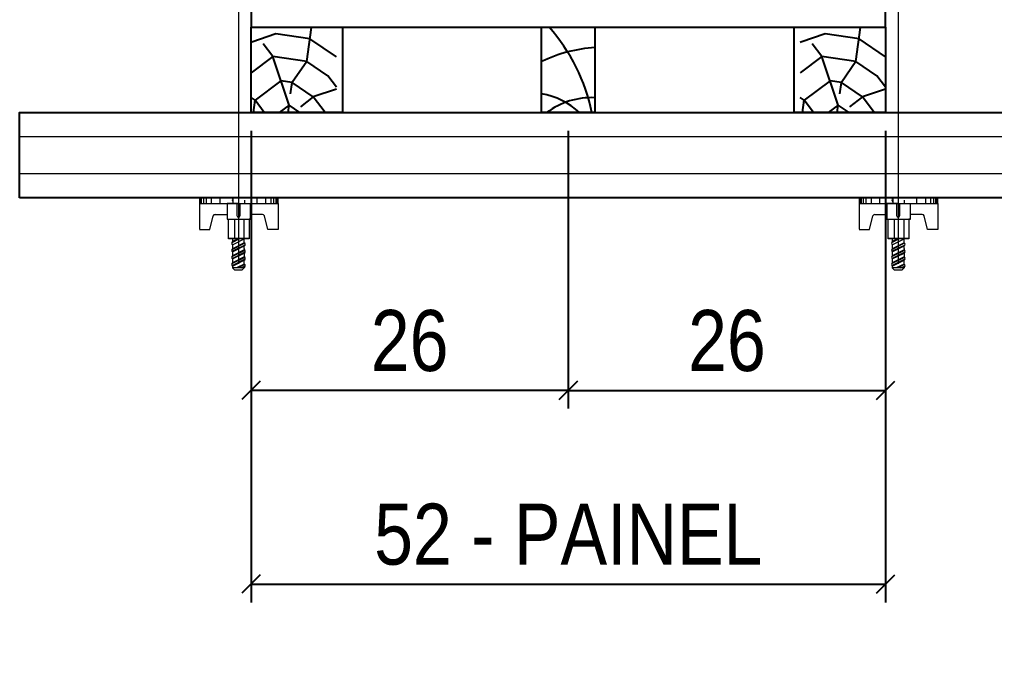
# Model space of a CAD drawing. Extents: x 2282 to 12463, y 760 to 16806.
# Drawn here: x 3065.5 to 3225.4, y 13842.7 to 13950.4 of the extents above; entities that cross this region are included whole.
import ezdxf

# ---------------------------------------------------------------- set-up
doc = ezdxf.new("R2010")
doc.units = 0
for name, color, linetype in [('1-2 PONTALETE', 7, 'Continuous'), ('COTA', 241, 'Continuous'), ('GRAVATA', 2, 'Continuous'), ('Painéis', 200, 'Continuous'), ('PONTALETE', 7, 'Continuous')]:
    doc.layers.add(name, color=color, linetype=linetype)
doc.layers.add('Hachura', color=251, linetype='Continuous', lineweight=9)
doc.styles.add('COTA TECNICA 2X', font='techl___.ttf', dxfattribs={"height": 10})
doc.dimstyles.new('SECAO PILAR', dxfattribs={"dimtxt": 10, "dimasz": 3, "dimexe": 3, "dimexo": 3, "dimgap": 3, "dimtad": 1, "dimdec": 1, "dimlfac": 0.5, "dimzin": 12, "dimdsep": 46, "dimtxsty": 'COTA TECNICA 2X', "dimblk1": 'OBLIQUE', "dimblk2": 'OBLIQUE', "dimsah": 1, "dimcen": 0.9, "dimclrd": 256, "dimclre": 256, "dimclrt": 256, "dimadec": 1, "dimazin": 3, "dimtfac": 1, "dimtdec": 1, "dimtmove": 0, "dimatfit": 3, "dimfxl": 1, "dimtolj": 1, "dimtzin": 12, "dimarcsym": 0})

# ---------------------------------------------------------------- blocks, each defined once
blk = doc.blocks.new('_Oblique')
at = {"color": 0, "linetype": 'ByBlock', "lineweight": -2}
blk.add_line((-0.5, -0.5), (0.5, 0.5), dxfattribs=at)
blk = doc.blocks.new('*D177')
at = {"layer": 'COTA', "lineweight": -2, "transparency": 16777216}
for p, q in [((3103.46, 13932.16), (3103.46, 13854.87)), ((3207.5, 13932.16), (3207.5, 13854.87)), ((3103.46, 13857.87), (3207.5, 13857.87))]:
    blk.add_line(p, q, dxfattribs=at)
at = {"layer": 'Defpoints', "color": 0, "transparency": 16777216}
for p in [(3103.46, 13935.16), (3207.5, 13935.16), (3207.5, 13857.87)]:
    blk.add_point(p, dxfattribs=at)
at = {"layer": 'COTA', "lineweight": -2, "transparency": 16777216, "xscale": 3, "yscale": 3, "zscale": 3, "rotation": 180}
blk.add_blockref('_Oblique', (3103.46, 13857.87), dxfattribs=at)
at = {"layer": 'COTA', "lineweight": -2, "transparency": 16777216, "xscale": 3, "yscale": 3, "zscale": 3}
blk.add_blockref('_Oblique', (3207.5, 13857.87), dxfattribs=at)
at = {"layer": 'COTA', "transparency": 16777216, "insert": (3155.48, 13865.98), "char_height": 10, "attachment_point": 5, "style": 'COTA TECNICA 2X'}
blk.add_mtext('\\A1;52 - PAINEL', dxfattribs=at)
blk = doc.blocks.new('C')
at = {"layer": 'Hachura', "color": 0}
for p, q in [((0, 3.224), (0, -3.224)), ((0.451, 3.224), (0, 3.224)), ((0.451, -3.225), (0.451, 3.224)), ((0.451, 3.224), (2.58, 3.224)), ((2.58, 3.224), (2.58, 2.385)), ((0.461, 3.155), (-0.003, 3.155)), ((0.461, 3.05), (-0.003, 3.05)), ((0.461, 2.881), (-0.003, 2.881)), ((0.461, 2.65), (-0.003, 2.65)), ((0, 2.747), (0, -1.16)), ((0.461, 2.228), (-0.003, 2.228)), ((1.354, 1.939), (1.354, 0.965)), ((2.58, 2.385), (1.475, 2.094)), ((0.461, 1.512), (0, 1.512)), ((1.741, 0.966), (0.451, 0.966)), ((1.741, -0.968), (1.741, 0.966)), ((1.741, 0.966), (1.741, 0.838)), ((1.741, 0.966), (1.741, 0.838)), ((1.741, 0.838), (3.354, 0.838)), ((3.32, 0.838), (3.32, -0.839)), ((3.354, 0.838), (3.354, -0.839)), ((0.388, 0.487), (0.172, 0.487)), ((1.451, 0.101), (0.451, 0.101)), ((3.354, 0.451), (1.741, 0.451)), ((3.676, 0.451), (3.354, 0.451)), ((3.837, -0.517), (3.354, 0.451)), ((3.354, 0.064), (3.67, -0.57)), ((3.676, 0.451), (4.16, -0.517)), ((3.716, 0.5), (4.251, -0.57)), ((4.371, -0.553), (3.83, 0.53)), ((4.151, 0.451), (3.934, 0.451)), ((4.418, -0.517), (3.934, 0.451)), ((4.151, 0.451), (4.256, 0.451)), ((4.256, 0.451), (4.74, -0.517)), ((4.296, 0.5), (4.831, -0.57)), ((4.952, -0.553), (4.41, 0.53)), ((4.514, 0.451), (4.837, 0.451)), ((4.998, -0.517), (4.514, 0.451)), ((4.837, 0.451), (5.321, -0.517)), ((4.876, 0.5), (5.412, -0.57)), ((5.532, -0.553), (4.991, 0.53)), ((5.579, -0.517), (5.095, 0.451)), ((5.417, 0.451), (5.095, 0.451)), ((5.579, -0.517), (5.095, 0.451)), ((5.417, 0.451), (5.74, -0.194)), ((5.457, 0.5), (5.74, -0.065)), ((5.74, 0.193), (5.571, 0.53)), ((5.74, 0.322), (5.675, 0.451)), ((5.675, 0.451), (5.74, 0.451)), ((5.739, 0.45), (5.9, 0.288)), ((5.739, 0.45), (5.739, -0.518)), ((5.9, -0.356), (5.9, 0.288)), ((0.451, -0.004), (0, -0.004)), ((0.075, -0.481), (0.292, -0.481)), ((0.292, -0.481), (0.397, -0.481)), ((0.451, -0.001), (0.451, -0.968)), ((0.451, -0.157), (1.451, -0.157)), ((0.451, -0.646), (0.451, -0.323)), ((0.451, -3.225), (0.451, -0.646)), ((3.354, -0.323), (1.741, -0.323)), ((3.354, -0.065), (3.579, -0.517)), ((3.354, -0.517), (3.579, -0.517)), ((3.837, -0.517), (4.16, -0.517)), ((4.418, -0.517), (4.74, -0.517)), ((4.634, -0.517), (4.74, -0.517)), ((4.998, -0.517), (5.321, -0.517)), ((5.579, -0.517), (5.74, -0.517)), ((5.739, -0.518), (5.9, -0.356)), ((5.739, -0.518), (5.739, -0.518)), ((0.461, -1.521), (-0.003, -1.521)), ((0.451, -0.968), (1.741, -0.968)), ((1.354, -1.94), (1.354, -0.968)), ((3.354, -0.839), (1.741, -0.839)), ((0.461, -2.228), (-0.003, -2.228)), ((2.58, -2.387), (1.475, -2.096)), ((2.58, -3.225), (2.58, -2.387)), ((0.461, -2.65), (-0.003, -2.65)), ((0.461, -2.881), (-0.003, -2.881)), ((0.461, -3.05), (-0.003, -3.05)), ((0.461, -3.155), (-0.003, -3.155)), ((0, -3.224), (2.568, -3.224))]:
    blk.add_line(p, q, dxfattribs=at)
for centre, radius, start, end in [((1.516, 1.939), 0.161, 104.74356, 180), ((1.445, -0.028), 0.129, 272.69497, 87.30503), ((3.805, 0.389), 0.143, 25.56881, 154.43119), ((4.385, 0.389), 0.143, 25.56881, 154.43119), ((4.966, 0.389), 0.143, 25.56881, 154.43119), ((5.546, 0.389), 0.143, 25.56881, 154.43119), ((0.166, -0.366), 0.174, 221.74404, 317.85924), ((3.708, -0.4), 0.174, 222.14076, 318.25596), ((4.289, -0.4), 0.174, 222.14076, 318.25596), ((4.869, -0.4), 0.174, 222.14076, 318.25596), ((5.45, -0.4), 0.174, 222.14076, 318.25596), ((5.61, -0.401), 0.174, 317.85924, 318.25596), ((1.516, -1.94), 0.161, 180, 255.25644)]:
    blk.add_arc(centre, radius, start, end, dxfattribs=at)
blk = doc.blocks.new('*D182')
at = {"layer": 'COTA', "lineweight": -2, "transparency": 16777216}
for p, q in [((3103.46, 13932.16), (3103.46, 13886.62)), ((3155.48, 13932.16), (3155.48, 13886.62)), ((3155.48, 13889.62), (3103.46, 13889.62))]:
    blk.add_line(p, q, dxfattribs=at)
at = {"layer": 'Defpoints', "color": 0, "transparency": 16777216}
for p in [(3103.46, 13935.16), (3155.48, 13935.16), (3103.46, 13889.62)]:
    blk.add_point(p, dxfattribs=at)
at = {"layer": 'COTA', "lineweight": -2, "transparency": 16777216, "xscale": 3, "yscale": 3, "zscale": 3, "rotation": 180}
blk.add_blockref('_Oblique', (3103.46, 13889.62), dxfattribs=at)
at = {"layer": 'COTA', "lineweight": -2, "transparency": 16777216, "xscale": 3, "yscale": 3, "zscale": 3}
blk.add_blockref('_Oblique', (3155.48, 13889.62), dxfattribs=at)
at = {"layer": 'COTA', "transparency": 16777216, "insert": (3129.47, 13897.72), "char_height": 10, "attachment_point": 5, "style": 'COTA TECNICA 2X'}
blk.add_mtext('\\A1;26', dxfattribs=at)
blk = doc.blocks.new('*D203')
at = {"layer": 'COTA', "lineweight": -2, "transparency": 16777216}
for p, q in [((3155.48, 13932.16), (3155.48, 13886.62)), ((3207.5, 13932.16), (3207.5, 13886.62)), ((3155.48, 13889.62), (3207.5, 13889.62))]:
    blk.add_line(p, q, dxfattribs=at)
at = {"layer": 'Defpoints', "color": 0, "transparency": 16777216}
for p in [(3155.48, 13935.16), (3207.5, 13935.16), (3207.5, 13889.62)]:
    blk.add_point(p, dxfattribs=at)
at = {"layer": 'COTA', "lineweight": -2, "transparency": 16777216, "xscale": 3, "yscale": 3, "zscale": 3, "rotation": 180}
blk.add_blockref('_Oblique', (3155.48, 13889.62), dxfattribs=at)
at = {"layer": 'COTA', "lineweight": -2, "transparency": 16777216, "xscale": 3, "yscale": 3, "zscale": 3}
blk.add_blockref('_Oblique', (3207.5, 13889.62), dxfattribs=at)
at = {"layer": 'COTA', "transparency": 16777216, "insert": (3181.49, 13897.72), "char_height": 10, "attachment_point": 5, "style": 'COTA TECNICA 2X'}
blk.add_mtext('\\A1;26', dxfattribs=at)

msp = doc.modelspace()

# ---------------------------------------------------------------- hatches: boundary and pattern name
at = {"layer": 'PONTALETE'}
h = msp.add_hatch(dxfattribs=at)
h.set_pattern_fill('TRONCO', color=1, scale=37.5, angle=82, style=0, pattern_type=2)
h.set_pattern_definition([(82, (-8531.015, 15297.8), (-31.91606, 42.35404), [11.25, -26.25]), (82, (-8532.87, 15298.06), (-31.91606, 42.35404), [11.25, -26.25]), (82, (-8536.324, 15300.44), (-31.91606, 42.35404), [7.5, -30]), (82, (-8539.777, 15302.82), (-31.91606, 42.35404), [5.625, -31.875]), (82, (-8543.49, 15303.34), (-31.91606, 42.35404), [3.75, -33.75]), (82, (-8548.51, 15294.58), (-31.91606, 42.35404), [1.875, -9.375, 1.875, -24.375]), (82, (-8549.582, 15300.41), (-31.91606, 42.35404), [1.875, -15, 5.625, -15]), (82, (-8550.395, 15308.098), (-31.91606, 42.35404), [1.875, -1.875, 1.875, -31.875]), (82, (-8552.513, 15306.502), (-31.91606, 42.35404), [1.875, -35.625]), (82, (-8556.487, 15305.167), (-31.91606, 42.35404), [5.625, -31.875]), (82, (-8560.2, 15305.69), (-31.91606, 42.35404), [7.5, -30]), (82, (-8564.175, 15304.354), (-31.91606, 42.35404), [9.375, -11.25, 1.875, -15]), (172, (-8543.982, 15286.37), (-42.35404, -31.91606), [1.875, -3.75, 9.375, -22.5]), (172, (-8547.434, 15288.748), (-42.35404, -31.91606), [1.875, -1.875, 5.625, -28.125]), (172, (-8562.028, 15292.692), (-42.35404, -31.91606), [3.75, -33.75]), (172, (-8546.913, 15292.46), (-42.35404, -31.91606), [7.5, -11.25, 1.875, -16.875]), (172, (-8567.076, 15297.19), (-42.35404, -31.91606), [1.875, -35.625]), (172, (-8548.247, 15296.436), (-42.35404, -31.91606), [5.625, -31.875]), (172, (-8549.582, 15300.41), (-42.35404, -31.91606), [3.75, -33.75]), (172, (-8549.06, 15304.124), (-42.35404, -31.91606), [1.875, -5.625, 5.625, -24.375]), (172, (-8550.656, 15306.24), (-42.35404, -31.91606), [1.875, -35.625]), (172, (-8542.97, 15307.054), (-42.35404, -31.91606), [5.25, -32.25]), (172, (-8535.28, 15307.867), (-42.35404, -31.91606), [3.75, -33.75]), (172, (-8549.612, 15313.67), (-42.35404, -31.91606), [1.875, -35.625]), (172, (-8547.234, 15317.12), (-42.35404, -31.91606), [5.625, -31.875]), (172, (-8546.71, 15320.834), (-42.35404, -31.91606), [5.625, -31.875]), (127, (-8532.64, 15313.177), (-37.13505, 5.21899), [2.651625, -2.651625, 2.651625, -45.078134]), (127, (-8542.968, 15307.054), (-37.13505, 5.21899), [5.30325, -47.72976]), (127, (-8563.623, 15294.81), (-37.13505, 5.21899), [5.30325, -47.72976]), (127, (-8553.296, 15300.932), (-37.13505, 5.21899), [5.30325, -47.72976]), (127, (-8545.608, 15301.745), (-37.13505, 5.21899), [5.30325, -47.72976]), (127, (-8536.615, 15311.842), (-37.13505, 5.21899), [5.30325, -47.72976]), (127, (-8538.994, 15308.39), (-37.13505, 5.21899), [7.95495, -45.07806]), (127, (-8557.27, 15299.597), (-37.13505, 5.21899), [2.65162, -50.38138]), (127, (-8561.245, 15298.262), (-37.13505, 5.21899), [2.65162, -50.38138]), (127, (-8559.157, 15313.116), (-37.13505, 5.21899), [2.65162, -50.38138]), (127, (-8542.677, 15295.653), (-37.13505, 5.21899), [2.65162, -50.38138]), (127, (-8552.804, 15317.904), (-37.13505, 5.21899), [2.65162, -50.38138]), (127, (-8550.917, 15304.385), (-37.13505, 5.21899), [2.65162, -50.38138]), (127, (-8554.11, 15308.62), (-37.13505, 5.21899), [2.65162, -50.38138]), (217, (-8546.943, 15305.72), (-5.21899, -37.13505), [2.651625, -2.651625, 7.95495, -39.77481]), (217, (-8546.16, 15311.29), (-5.21899, -37.13505), [2.65162, -50.38138]), (217, (-8533.163, 15309.463), (-5.21899, -37.13505), [2.65162, -50.38138]), (217, (-8543.49, 15303.34), (-5.21899, -37.13505), [2.65162, -50.38138]), (217, (-8550.134, 15309.955), (-5.21899, -37.13505), [2.65162, -50.38138]), (217, (-8542.155, 15299.366), (-5.21899, -37.13505), [2.65162, -50.38138]), (217, (-8540.068, 15314.22), (-5.21899, -37.13505), [2.65162, -50.38138]), (217, (-8532.58, 15286.66), (-5.21899, -37.13505), [2.65162, -50.38138]), (217, (-8534.176, 15288.778), (-5.21899, -37.13505), [5.30325, -47.72976]), (217, (-8535.772, 15290.896), (-5.21899, -37.13505), [5.30325, -47.72976]), (217, (-8535.25, 15294.61), (-5.21899, -37.13505), [5.30325, -47.72976]), (217, (-8538.703, 15296.988), (-5.21899, -37.13505), [5.30325, -47.72976]), (217, (-8551.47, 15313.93), (-5.21899, -37.13505), [5.30325, -47.72976]), (217, (-8531.858, 15318.747), (-5.21899, -37.13505), [5.30325, -47.72976]), (217, (-8561.305, 15324.78), (-5.21899, -37.13505), [5.30325, -47.72976]), (217, (-8557.591, 15324.257), (-5.21899, -37.13505), [5.30325, -47.72976]), (217, (-8556.257, 15320.282), (-5.21899, -37.13505), [5.30325, -47.72976]), (217, (-8559.91, 15294.288), (-5.21899, -37.13505), [7.95495, -45.07806]), (217, (-8552.804, 15317.904), (-5.21899, -37.13505), [7.95495, -45.07806]), (108.56505, (-8566.815, 15299.045), (5.218991, 37.135053), [4.1925, -79.66005]), (108.56505, (-8548.247, 15296.436), (5.218991, 37.135053), [4.1925, -79.66005]), (108.56505, (-8558.866, 15301.715), (5.218991, 37.135053), [4.1925, -79.66005]), (108.56505, (-8531.306, 15309.202), (5.218991, 37.135053), [4.1925, -79.66005]), (108.56505, (-8535.28, 15307.867), (5.218991, 37.135053), [4.1925, -79.66005]), (108.56505, (-8544.273, 15297.77), (5.218991, 37.135053), [4.1925, -79.66005]), (108.56505, (-8562.84, 15300.38), (5.218991, 37.135053), [4.1925, -79.66005]), (108.56505, (-8550.134, 15309.955), (5.218991, 37.135053), [8.385, -75.46755]), (145.43495, (-8555.705, 15310.738), (-37.135053, 5.218991), [4.1925, -79.66005]), (145.43495, (-8543.781, 15314.742), (-37.135053, 5.218991), [4.1925, -79.66005]), (145.43495, (-8553.818, 15297.219), (-37.135053, 5.218991), [4.1925, -79.66005]), (145.43495, (-8556.718, 15290.052), (-37.135053, 5.218991), [4.1925, -79.66005]), (145.43495, (-8546.16, 15311.29), (-37.135053, 5.218991), [4.1925, -79.66005]), (145.43495, (-8546.682, 15307.576), (-37.135053, 5.218991), [4.1925, -79.66005]), (145.43495, (-8554.34, 15293.505), (-37.135053, 5.218991), [8.385, -75.46755]), (145.43495, (-8537.428, 15319.53), (-37.135053, 5.218991), [8.385, -75.46755]), (145.43495, (-8539.807, 15316.077), (-37.135053, 5.218991), [8.385, -75.46755]), (198.56505, (-8538.412, 15285.586), (-37.135053, 5.218991), [4.1925, -79.66005]), (198.56505, (-8558.836, 15288.457), (-37.135053, 5.218991), [4.1925, -79.66005]), (198.56505, (-8531.798, 15292.23), (-37.135053, 5.218991), [4.1925, -79.66005]), (198.56505, (-8565.741, 15293.214), (-37.135053, 5.218991), [4.1925, -79.66005]), (198.56505, (-8542.938, 15293.796), (-37.135053, 5.218991), [4.1925, -79.66005]), (198.56505, (-8545.608, 15301.745), (-37.135053, 5.218991), [4.1925, -79.66005]), (198.56505, (-8552.513, 15306.502), (-37.135053, 5.218991), [4.1925, -79.66005]), (198.56505, (-8540.007, 15287.704), (-37.135057, 5.219004), [4.1925, -79.66005]), (198.56505, (-8544.273, 15297.77), (-37.135053, 5.218991), [4.1925, -79.66005]), (198.56505, (-8538.994, 15308.389), (-37.135053, 5.218991), [4.1925, -79.66005]), (198.56505, (-8542.185, 15312.625), (-37.135053, 5.218991), [4.1925, -79.66005]), (198.56505, (-8552.282, 15321.617), (-37.135053, 5.218991), [4.1925, -79.66005]), (198.56505, (-8567.337, 15295.332), (-37.135053, 5.218991), [4.1925, -79.66005]), (198.56505, (-8566.263, 15289.5), (-37.135053, 5.218991), [8.385, -75.46755]), (198.56505, (-8539.486, 15291.417), (-37.135053, 5.218991), [8.385, -75.46755]), (235.43495, (-8534.698, 15285.064), (-5.218991, -37.135053), [4.1925, -79.66005]), (235.43495, (-8528.405, 15316.368), (-5.218991, -37.135053), [4.1925, -79.66005]), (235.43495, (-8547.234, 15317.121), (-5.218991, -37.135053), [4.1925, -79.66005]), (235.43495, (-8536.324, 15300.44), (-5.218991, -37.135053), [4.1925, -79.66005]), (235.43495, (-8532.872, 15298.062), (-5.218991, -37.135053), [4.1925, -79.66005]), (235.43495, (-8539.777, 15302.819), (-5.218991, -37.135053), [4.1925, -79.66005]), (235.43495, (-8560.492, 15317.09), (-5.218991, -37.135053), [4.1925, -79.66005]), (235.43495, (-8561.827, 15321.065), (-5.218991, -37.135053), [8.385, -75.46755])])
h.paths.add_polyline_path([(3103.46, 13935.16), (3117.46, 13935.16), (3117.46, 13949.16), (3103.46, 13949.16)])
h = msp.add_hatch(dxfattribs=at)
h.set_pattern_fill('TRONCO', color=1, scale=37.5, angle=82, style=0, pattern_type=2)
h.set_pattern_definition([(82, (-8440.978, 15297.8), (-31.91606, 42.35404), [11.25, -26.25]), (82, (-8442.835, 15298.06), (-31.91606, 42.35404), [11.25, -26.25]), (82, (-8446.287, 15300.44), (-31.91606, 42.35404), [7.5, -30]), (82, (-8449.74, 15302.82), (-31.91606, 42.35404), [5.625, -31.875]), (82, (-8453.453, 15303.34), (-31.91606, 42.35404), [3.75, -33.75]), (82, (-8458.47, 15294.58), (-31.91606, 42.35404), [1.875, -9.375, 1.875, -24.375]), (82, (-8459.545, 15300.41), (-31.91606, 42.35404), [1.875, -15, 5.625, -15]), (82, (-8460.36, 15308.098), (-31.91606, 42.35404), [1.875, -1.875, 1.875, -31.875]), (82, (-8462.476, 15306.502), (-31.91606, 42.35404), [1.875, -35.625]), (82, (-8466.45, 15305.167), (-31.91606, 42.35404), [5.625, -31.875]), (82, (-8470.164, 15305.69), (-31.91606, 42.35404), [7.5, -30]), (82, (-8474.14, 15304.354), (-31.91606, 42.35404), [9.375, -11.25, 1.875, -15]), (172, (-8453.945, 15286.37), (-42.35404, -31.91606), [1.875, -3.75, 9.375, -22.5]), (172, (-8457.398, 15288.748), (-42.35404, -31.91606), [1.875, -1.875, 5.625, -28.125]), (172, (-8471.99, 15292.692), (-42.35404, -31.91606), [3.75, -33.75]), (172, (-8456.876, 15292.46), (-42.35404, -31.91606), [7.5, -11.25, 1.875, -16.875]), (172, (-8477.04, 15297.19), (-42.35404, -31.91606), [1.875, -35.625]), (172, (-8458.21, 15296.436), (-42.35404, -31.91606), [5.625, -31.875]), (172, (-8459.545, 15300.41), (-42.35404, -31.91606), [3.75, -33.75]), (172, (-8459.024, 15304.124), (-42.35404, -31.91606), [1.875, -5.625, 5.625, -24.375]), (172, (-8460.62, 15306.24), (-42.35404, -31.91606), [1.875, -35.625]), (172, (-8452.93, 15307.054), (-42.35404, -31.91606), [5.25, -32.25]), (172, (-8445.243, 15307.867), (-42.35404, -31.91606), [3.75, -33.75]), (172, (-8459.576, 15313.67), (-42.35404, -31.91606), [1.875, -35.625]), (172, (-8457.197, 15317.12), (-42.35404, -31.91606), [5.625, -31.875]), (172, (-8456.675, 15320.834), (-42.35404, -31.91606), [5.625, -31.875]), (127, (-8442.604, 15313.177), (-37.13505, 5.21899), [2.651625, -2.651625, 2.651625, -45.078134]), (127, (-8452.931, 15307.054), (-37.13505, 5.21899), [5.30325, -47.72976]), (127, (-8473.587, 15294.81), (-37.13505, 5.21899), [5.30325, -47.72976]), (127, (-8463.26, 15300.932), (-37.13505, 5.21899), [5.30325, -47.72976]), (127, (-8455.57, 15301.745), (-37.13505, 5.21899), [5.30325, -47.72976]), (127, (-8446.578, 15311.842), (-37.13505, 5.21899), [5.30325, -47.72976]), (127, (-8448.957, 15308.39), (-37.13505, 5.21899), [7.95495, -45.07806]), (127, (-8467.233, 15299.597), (-37.13505, 5.21899), [2.65162, -50.38138]), (127, (-8471.208, 15298.262), (-37.13505, 5.21899), [2.65162, -50.38138]), (127, (-8469.12, 15313.116), (-37.13505, 5.21899), [2.65162, -50.38138]), (127, (-8452.64, 15295.653), (-37.13505, 5.21899), [2.65162, -50.38138]), (127, (-8462.767, 15317.904), (-37.13505, 5.21899), [2.65162, -50.38138]), (127, (-8460.88, 15304.385), (-37.13505, 5.21899), [2.65162, -50.38138]), (127, (-8464.072, 15308.62), (-37.13505, 5.21899), [2.65162, -50.38138]), (217, (-8456.906, 15305.72), (-5.21899, -37.13505), [2.651625, -2.651625, 7.95495, -39.77481]), (217, (-8456.123, 15311.29), (-5.21899, -37.13505), [2.65162, -50.38138]), (217, (-8443.126, 15309.463), (-5.21899, -37.13505), [2.65162, -50.38138]), (217, (-8453.453, 15303.34), (-5.21899, -37.13505), [2.65162, -50.38138]), (217, (-8460.097, 15309.955), (-5.21899, -37.13505), [2.65162, -50.38138]), (217, (-8452.118, 15299.366), (-5.21899, -37.13505), [2.65162, -50.38138]), (217, (-8450.03, 15314.22), (-5.21899, -37.13505), [2.65162, -50.38138]), (217, (-8442.544, 15286.66), (-5.21899, -37.13505), [2.65162, -50.38138]), (217, (-8444.14, 15288.778), (-5.21899, -37.13505), [5.30325, -47.72976]), (217, (-8445.735, 15290.896), (-5.21899, -37.13505), [5.30325, -47.72976]), (217, (-8445.213, 15294.61), (-5.21899, -37.13505), [5.30325, -47.72976]), (217, (-8448.666, 15296.988), (-5.21899, -37.13505), [5.30325, -47.72976]), (217, (-8461.432, 15313.93), (-5.21899, -37.13505), [5.30325, -47.72976]), (217, (-8441.82, 15318.747), (-5.21899, -37.13505), [5.30325, -47.72976]), (217, (-8471.268, 15324.78), (-5.21899, -37.13505), [5.30325, -47.72976]), (217, (-8467.555, 15324.257), (-5.21899, -37.13505), [5.30325, -47.72976]), (217, (-8466.22, 15320.282), (-5.21899, -37.13505), [5.30325, -47.72976]), (217, (-8469.873, 15294.288), (-5.21899, -37.13505), [7.95495, -45.07806]), (217, (-8462.767, 15317.904), (-5.21899, -37.13505), [7.95495, -45.07806]), (108.56505, (-8476.778, 15299.045), (5.218991, 37.135053), [4.1925, -79.66005]), (108.56505, (-8458.21, 15296.436), (5.218991, 37.135053), [4.1925, -79.66005]), (108.56505, (-8468.83, 15301.715), (5.218991, 37.135053), [4.1925, -79.66005]), (108.56505, (-8441.269, 15309.202), (5.218991, 37.135053), [4.1925, -79.66005]), (108.56505, (-8445.243, 15307.867), (5.218991, 37.135053), [4.1925, -79.66005]), (108.56505, (-8454.236, 15297.77), (5.218991, 37.135053), [4.1925, -79.66005]), (108.56505, (-8472.804, 15300.38), (5.218991, 37.135053), [4.1925, -79.66005]), (108.56505, (-8460.097, 15309.955), (5.218991, 37.135053), [8.385, -75.46755]), (145.43495, (-8465.668, 15310.738), (-37.135053, 5.218991), [4.1925, -79.66005]), (145.43495, (-8453.744, 15314.742), (-37.135053, 5.218991), [4.1925, -79.66005]), (145.43495, (-8463.781, 15297.219), (-37.135053, 5.218991), [4.1925, -79.66005]), (145.43495, (-8466.681, 15290.052), (-37.135053, 5.218991), [4.1925, -79.66005]), (145.43495, (-8456.123, 15311.29), (-37.135053, 5.218991), [4.1925, -79.66005]), (145.43495, (-8456.645, 15307.576), (-37.135053, 5.218991), [4.1925, -79.66005]), (145.43495, (-8464.303, 15293.505), (-37.135053, 5.218991), [8.385, -75.46755]), (145.43495, (-8447.391, 15319.53), (-37.135053, 5.218991), [8.385, -75.46755]), (145.43495, (-8449.77, 15316.077), (-37.135053, 5.218991), [8.385, -75.46755]), (198.56505, (-8448.375, 15285.586), (-37.135053, 5.218991), [4.1925, -79.66005]), (198.56505, (-8468.799, 15288.457), (-37.135053, 5.218991), [4.1925, -79.66005]), (198.56505, (-8441.76, 15292.23), (-37.135053, 5.218991), [4.1925, -79.66005]), (198.56505, (-8475.704, 15293.214), (-37.135053, 5.218991), [4.1925, -79.66005]), (198.56505, (-8452.901, 15293.796), (-37.135053, 5.218991), [4.1925, -79.66005]), (198.56505, (-8455.571, 15301.745), (-37.135053, 5.218991), [4.1925, -79.66005]), (198.56505, (-8462.476, 15306.502), (-37.135053, 5.218991), [4.1925, -79.66005]), (198.56505, (-8449.97, 15287.704), (-37.135057, 5.219004), [4.1925, -79.66005]), (198.56505, (-8454.236, 15297.77), (-37.135053, 5.218991), [4.1925, -79.66005]), (198.56505, (-8448.957, 15308.389), (-37.135053, 5.218991), [4.1925, -79.66005]), (198.56505, (-8452.149, 15312.625), (-37.135053, 5.218991), [4.1925, -79.66005]), (198.56505, (-8462.245, 15321.617), (-37.135053, 5.218991), [4.1925, -79.66005]), (198.56505, (-8477.3, 15295.332), (-37.135053, 5.218991), [4.1925, -79.66005]), (198.56505, (-8476.226, 15289.5), (-37.135053, 5.218991), [8.385, -75.46755]), (198.56505, (-8449.449, 15291.417), (-37.135053, 5.218991), [8.385, -75.46755]), (235.43495, (-8444.661, 15285.064), (-5.218991, -37.135053), [4.1925, -79.66005]), (235.43495, (-8438.368, 15316.368), (-5.218991, -37.135053), [4.1925, -79.66005]), (235.43495, (-8457.197, 15317.121), (-5.218991, -37.135053), [4.1925, -79.66005]), (235.43495, (-8446.287, 15300.44), (-5.218991, -37.135053), [4.1925, -79.66005]), (235.43495, (-8442.835, 15298.062), (-5.218991, -37.135053), [4.1925, -79.66005]), (235.43495, (-8449.74, 15302.819), (-5.218991, -37.135053), [4.1925, -79.66005]), (235.43495, (-8470.455, 15317.09), (-5.218991, -37.135053), [4.1925, -79.66005]), (235.43495, (-8471.79, 15321.065), (-5.218991, -37.135053), [8.385, -75.46755])])
h.paths.add_polyline_path([(3193.5, 13935.16), (3207.5, 13935.16), (3207.5, 13949.16), (3193.5, 13949.16)])

# ---------------------------------------------------------------- linework, layer by layer
at = {"layer": '1-2 PONTALETE', "color": 1}
for centre, radius, start, end in [((3161.3, 13922.54), 23.32, 93.5441, 115.9137), ((3149.25, 13926.62), 11.74, 46.6479, 80.9173), ((3159.31, 13925.28), 12.32, 87.4574, 126.7023)]:
    msp.add_arc(centre, radius, start, end, dxfattribs=at)
at = {"layer": 'GRAVATA', "color": 1}
msp.add_lwpolyline([(3065.5, 13921.16), (3065.5, 13935.16), (3245.86, 13935.16), (3245.86, 13921.16)], close=True, dxfattribs=at)
at = {"layer": 'Hachura'}
for p, q in [((3101.46, 13910.35), (3101.45, 14048.18)), ((3209.63, 13910.35), (3209.62, 14048.18)), ((3245.86, 13931.16), (3065.5, 13931.16)), ((3065.5, 13925.16), (3245.86, 13925.16))]:
    msp.add_line(p, q, dxfattribs=at)
at = {"layer": 'Painéis'}
msp.add_lwpolyline([(3207.5, 13949.16), (3207.5, 13953.17), (3103.46, 13953.17), (3103.46, 13949.16)], close=True, dxfattribs=at)
at = {"layer": 'PONTALETE', "color": 1}
for points in [[(3103.46, 13949.16), (3118.46, 13949.16), (3118.46, 13935.16), (3103.46, 13935.16)], [(3151.1, 13949.16), (3159.85, 13949.16), (3159.85, 13935.16), (3151.1, 13935.16)], [(3192.5, 13949.16), (3207.5, 13949.16), (3207.5, 13935.16), (3192.5, 13935.16)]]:
    msp.add_lwpolyline(points, close=True, dxfattribs=at)
msp.add_arc((3129.55, 13929.02), 30.42, 11.6357, 41.4455, dxfattribs=at)

# ---------------------------------------------------------------- block references
at = {"layer": 'Hachura', "linetype": 'Continuous', "xscale": 2, "yscale": 2, "zscale": 2, "rotation": 270}
for p in [(3101.46, 13921.16), (3209.63, 13921.16)]:
    msp.add_blockref('C', p, dxfattribs=at)

# ---------------------------------------------------------------- dimensions: what is measured, and where the dimension line sits
at = {"layer": 'COTA'}
dim = msp.add_linear_dim(base=(3207.5, 13857.87), p1=(3103.46, 13935.16), p2=(3207.5, 13935.16), text='<> - PAINEL', dimstyle='SECAO PILAR', dxfattribs=at)
dim.commit()
dim.dimension.update_dxf_attribs({"geometry": '*D177', "text_midpoint": (3155.48, 13865.98)})
for base, p2, picture, middle in [((3103.46, 13889.62), (3103.46, 13935.16), '*D182', (3129.47, 13897.72)), ((3207.5, 13889.62), (3207.5, 13935.16), '*D203', (3181.49, 13897.72))]:
    dim = msp.add_linear_dim(base=base, p1=(3155.48, 13935.16), p2=p2, dimstyle='SECAO PILAR', dxfattribs=at)
    dim.commit()
    dim.dimension.update_dxf_attribs({"geometry": picture, "text_midpoint": middle})

doc.saveas('drawing.dxf')
